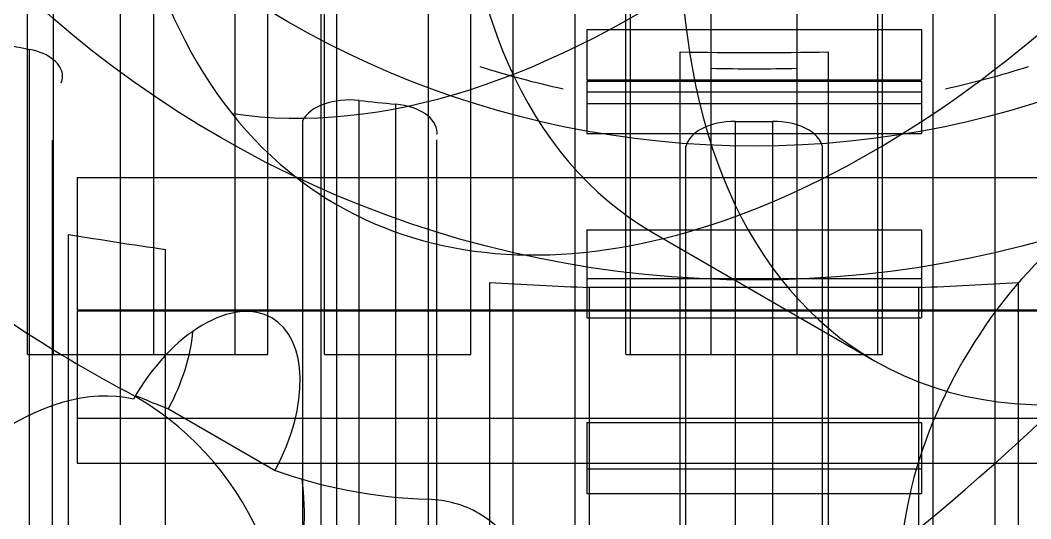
# Model space of a CAD drawing. Header units: millimetres. Extents: x 185.1 to 234.8, y 124.8 to 172.2.
# Drawn here: x 202.95 to 212.66, y 135.93 to 140.71 of the extents above; entities that cross this region are included whole.
import ezdxf

# ---------------------------------------------------------------- set-up
doc = ezdxf.new("R2010")
doc.units = ezdxf.units.MM
for name, color, linetype in [('V_06_Gears_Az_Pinion_0', 7, 'CONTINUOUS'), ('V_06_Gears_Az_Pinion_1', 7, 'CONTINUOUS'), ('V_06_Gears_Az_Pinion_2', 7, 'CONTINUOUS'), ('V_06_Gears_Az_Pinion_3', 7, 'CONTINUOUS'), ('V_06_Gears_El_Gear_0', 7, 'CONTINUOUS'), ('V_06_Gears_El_Gear_1', 7, 'CONTINUOUS'), ('V_06_Gears_El_Gear_2', 7, 'CONTINUOUS'), ('V_06_Gears_El_Gear_3', 7, 'CONTINUOUS'), ('V_06_Gears_El_Pinion_0', 7, 'CONTINUOUS'), ('V_06_Gears_El_Pinion_1', 7, 'CONTINUOUS'), ('V_06_Gears_El_Pinion_2', 7, 'CONTINUOUS'), ('V_06_Gears_El_Pinion_3', 7, 'CONTINUOUS'), ('V_06_Gears_Sensor_Gear_3', 7, 'CONTINUOUS'), ('V_06_Gears_Sensor_Idler_1', 7, 'CONTINUOUS'), ('V_06_Gears_Sensor_Idler_3', 7, 'CONTINUOUS')]:
    doc.layers.add(name, color=color, linetype=linetype)

msp = doc.modelspace()

# ---------------------------------------------------------------- linework, layer by layer
at = {"layer": 'V_06_Gears_Az_Pinion_0'}
for p, q in [((203.021, 137.5), (203.021, 149.5)), ((203.2708, 137.5), (203.2708, 149.5)), ((204.2338, 137.5), (204.2338, 149.5)), ((205.0173, 137.5), (205.0173, 149.5)), ((205.8744, 137.5), (205.8744, 149.5)), ((207.28, 137.5), (207.28, 149.5)), ((208.7661, 137.5), (208.7661, 149.5)), ((208.8114, 137.5), (208.8114, 149.5)), ((209.5881, 137.5), (209.5881, 149.5)), ((210.4119, 137.5), (210.4119, 149.5)), ((211.1886, 137.5), (211.1886, 149.5)), ((211.2339, 137.5), (211.2339, 149.5)), ((203.021, 137.5), (203.2708, 137.5)), ((208.7661, 137.5), (208.8114, 137.5)), ((211.1886, 137.5), (211.2339, 137.5))]:
    msp.add_line(p, q, dxfattribs=at)
for points, degree in [([(205.3286, 137.5), (205.3286, 149.5)], 1), ([(204.2338, 137.5), (204.6225, 137.5), (205.0173, 137.5)], 2), ([(205.0173, 137.5), (205.1949, 137.5), (205.3286, 137.5)], 2), ([(205.8744, 137.5), (206.5736, 137.5), (207.28, 137.5)], 2), ([(209.5881, 137.5), (210.4119, 137.5)], 1)]:
    msp.add_open_spline(points, degree=degree, dxfattribs=at)
for points, knots in [([(203.2708, 137.5), (203.2821, 137.5), (203.2933, 137.5), (203.3046, 137.5), (203.3186, 137.5), (203.3327, 137.5), (203.3467, 137.5), (203.3786, 137.5), (203.4143, 137.5), (203.4537, 137.5), (203.5151, 137.5), (203.5847, 137.5), (203.6604, 137.5), (203.8389, 137.5), (204.048, 137.5), (204.2338, 137.5)], [0, 0, 0, 0, 0.11066, 0.11066, 0.11066, 0.22132, 0.22132, 0.22132, 0.442639, 0.442639, 0.442639, 0.774619, 0.774619, 0.774619, 1.549237, 1.549237, 1.549237, 1.549237]), ([(208.8114, 137.5), (208.8142, 137.5), (208.817, 137.5), (208.8198, 137.5), (208.8256, 137.5), (208.8315, 137.5), (208.8373, 137.5), (208.8462, 137.5), (208.855, 137.5), (208.8639, 137.5), (208.8756, 137.5), (208.8873, 137.5), (208.8991, 137.5), (208.9135, 137.5), (208.928, 137.5), (208.9425, 137.5), (208.9752, 137.5), (209.0116, 137.5), (209.0517, 137.5), (209.1958, 137.5), (209.3915, 137.5), (209.5881, 137.5)], [0, 0, 0, 0, 0.11066, 0.11066, 0.11066, 0.22132, 0.22132, 0.22132, 0.331979, 0.331979, 0.331979, 0.442639, 0.442639, 0.442639, 0.553299, 0.553299, 0.553299, 0.774619, 0.774619, 0.774619, 1.549237, 1.549237, 1.549237, 1.549237]), ([(210.4119, 137.5), (210.6085, 137.5), (210.8042, 137.5), (210.9483, 137.5), (210.9884, 137.5), (211.0248, 137.5), (211.0575, 137.5), (211.072, 137.5), (211.0865, 137.5), (211.1009, 137.5), (211.1127, 137.5), (211.1244, 137.5), (211.1361, 137.5), (211.145, 137.5), (211.1538, 137.5), (211.1627, 137.5), (211.1685, 137.5), (211.1744, 137.5), (211.1802, 137.5), (211.183, 137.5), (211.1858, 137.5), (211.1886, 137.5)], [0, 0, 0, 0, 0.774619, 0.774619, 0.774619, 0.995938, 0.995938, 0.995938, 1.106598, 1.106598, 1.106598, 1.217258, 1.217258, 1.217258, 1.327918, 1.327918, 1.327918, 1.438578, 1.438578, 1.438578, 1.549237, 1.549237, 1.549237, 1.549237])]:
    msp.add_open_spline(points, degree=3, knots=knots, dxfattribs=at)
at = {"layer": 'V_06_Gears_Az_Pinion_1'}
msp.add_circle((210, 148.5), 9, dxfattribs=at)
at = {"layer": 'V_06_Gears_Az_Pinion_2'}
for p, q in [((203.021, 137.5), (203.021, 149.5)), ((203.2708, 137.5), (203.2708, 149.5)), ((204.2338, 137.5), (204.2338, 149.5)), ((205.0173, 137.5), (205.0173, 149.5)), ((205.8744, 137.5), (205.8744, 149.5)), ((207.28, 137.5), (207.28, 149.5)), ((208.7661, 137.5), (208.7661, 149.5)), ((208.8114, 137.5), (208.8114, 149.5)), ((209.5881, 137.5), (209.5881, 149.5)), ((210.4119, 137.5), (210.4119, 149.5)), ((211.1886, 137.5), (211.1886, 149.5)), ((211.2339, 137.5), (211.2339, 149.5)), ((203.021, 137.5), (203.2708, 137.5)), ((208.7661, 137.5), (208.8114, 137.5)), ((211.1886, 137.5), (211.2339, 137.5))]:
    msp.add_line(p, q, dxfattribs=at)
for points, degree in [([(205.3286, 137.5), (205.3286, 149.5)], 1), ([(204.2338, 137.5), (204.6225, 137.5), (205.0173, 137.5)], 2), ([(205.0173, 137.5), (205.1949, 137.5), (205.3286, 137.5)], 2), ([(205.8744, 137.5), (206.5736, 137.5), (207.28, 137.5)], 2), ([(209.5881, 137.5), (210.4119, 137.5)], 1)]:
    msp.add_open_spline(points, degree=degree, dxfattribs=at)
for points, knots in [([(203.2708, 137.5), (203.2821, 137.5), (203.2933, 137.5), (203.3046, 137.5), (203.3312, 137.5), (203.3619, 137.5), (203.3966, 137.5), (203.4334, 137.5), (203.4736, 137.5), (203.5172, 137.5), (203.5624, 137.5), (203.6102, 137.5), (203.6604, 137.5), (203.8389, 137.5), (204.048, 137.5), (204.2338, 137.5)], [0, 0, 0, 0, 0.11066, 0.11066, 0.11066, 0.331979, 0.331979, 0.331979, 0.553299, 0.553299, 0.553299, 0.774619, 0.774619, 0.774619, 1.549237, 1.549237, 1.549237, 1.549237]), ([(208.8114, 137.5), (208.8142, 137.5), (208.817, 137.5), (208.8198, 137.5), (208.8256, 137.5), (208.8315, 137.5), (208.8373, 137.5), (208.8462, 137.5), (208.855, 137.5), (208.8639, 137.5), (208.8756, 137.5), (208.8873, 137.5), (208.8991, 137.5), (208.9135, 137.5), (208.928, 137.5), (208.9425, 137.5), (208.9752, 137.5), (209.0116, 137.5), (209.0517, 137.5), (209.1958, 137.5), (209.3915, 137.5), (209.5881, 137.5)], [0, 0, 0, 0, 0.11066, 0.11066, 0.11066, 0.22132, 0.22132, 0.22132, 0.331979, 0.331979, 0.331979, 0.442639, 0.442639, 0.442639, 0.553299, 0.553299, 0.553299, 0.774619, 0.774619, 0.774619, 1.549237, 1.549237, 1.549237, 1.549237]), ([(210.4119, 137.5), (210.6085, 137.5), (210.8042, 137.5), (210.9483, 137.5), (210.9884, 137.5), (211.0248, 137.5), (211.0575, 137.5), (211.072, 137.5), (211.0865, 137.5), (211.1009, 137.5), (211.1127, 137.5), (211.1244, 137.5), (211.1361, 137.5), (211.145, 137.5), (211.1538, 137.5), (211.1627, 137.5), (211.1685, 137.5), (211.1744, 137.5), (211.1802, 137.5), (211.183, 137.5), (211.1858, 137.5), (211.1886, 137.5)], [0, 0, 0, 0, 0.774619, 0.774619, 0.774619, 0.995938, 0.995938, 0.995938, 1.106598, 1.106598, 1.106598, 1.217258, 1.217258, 1.217258, 1.327918, 1.327918, 1.327918, 1.438578, 1.438578, 1.438578, 1.549237, 1.549237, 1.549237, 1.549237])]:
    msp.add_open_spline(points, degree=3, knots=knots, dxfattribs=at)
at = {"layer": 'V_06_Gears_Az_Pinion_3'}
for p, q in [((206.8725, 133.361), (206.8725, 143.159)), ((207.6861, 133.2866), (207.6861, 143.0846)), ((212.3139, 133.2866), (212.3139, 143.0846)), ((205.9917, 133.0172), (205.9917, 142.8152)), ((205.8424, 132.6398), (205.8424, 142.4378)), ((203.9146, 131.0973), (203.9146, 140.8953)), ((209.2893, 130.6061), (209.2893, 140.404)), ((210.7124, 130.606), (210.7124, 140.404))]:
    msp.add_line(p, q, dxfattribs=at)
msp.add_ellipse((210.0019, 153.0395), major_axis=(21.897, 0), ratio=0.57735, start_param=4.679838, end_param=4.744843, dxfattribs=at)
for points in [[(208.2795, 132.4006), (208.2795, 142.1986)], [(211.7205, 132.4006), (211.7205, 142.1986)]]:
    msp.add_open_spline(points, degree=1, dxfattribs=at)
at = {"layer": 'V_06_Gears_El_Gear_0'}
for p, q in [((208.393, 140.6192), (211.607, 140.6192)), ((208.393, 140.1358), (211.607, 140.1358)), ((208.393, 140.0219), (211.607, 140.0219)), ((208.393, 139.9077), (211.607, 139.9077)), ((208.393, 139.6201), (211.607, 139.6201)), ((208.393, 138.6965), (211.607, 138.6965)), ((208.393, 138.2303), (211.607, 138.2303)), ((208.393, 138.1465), (211.607, 138.1465)), ((208.393, 137.8535), (211.607, 137.8535)), ((208.393, 136.8484), (211.607, 136.8484)), ((208.393, 136.403), (211.607, 136.403)), ((208.393, 136.1678), (211.607, 136.1678))]:
    msp.add_line(p, q, dxfattribs=at)
for points, degree in [([(208.393, 140.6192), (208.393, 140.1358)], 1), ([(211.607, 140.6192), (211.607, 140.1358)], 1), ([(208.393, 140.1225), (208.393, 140.0822), (208.393, 140.0219)], 2), ([(208.393, 140.1225), (211.607, 140.1225)], 1), ([(211.607, 140.1225), (211.607, 140.0822), (211.607, 140.0219)], 2), ([(208.393, 140.0219), (208.393, 139.9077)], 1), ([(211.607, 140.0219), (211.607, 139.9077)], 1), ([(208.393, 139.9077), (208.393, 139.8089), (208.393, 139.685), (208.393, 139.6201)], 3), ([(211.607, 139.9077), (211.607, 139.8089), (211.607, 139.685), (211.607, 139.6201)], 3), ([(208.393, 138.6965), (208.393, 138.2303)], 1), ([(211.607, 138.6965), (211.607, 138.2303)], 1), ([(208.393, 138.2303), (208.393, 138.1465)], 1), ([(211.607, 138.2303), (211.607, 138.1465)], 1), ([(208.393, 138.1465), (208.393, 138.0518), (208.393, 137.9255), (208.393, 137.8535)], 3), ([(211.607, 138.1465), (211.607, 138.0518), (211.607, 137.9255), (211.607, 137.8535)], 3), ([(208.393, 136.8484), (208.393, 136.403)], 1), ([(211.607, 136.8484), (211.607, 136.403)], 1), ([(208.393, 136.403), (208.393, 136.3223), (208.393, 136.2299), (208.393, 136.1678)], 3), ([(211.607, 136.403), (211.607, 136.3223), (211.607, 136.2299), (211.607, 136.1678)], 3)]:
    msp.add_open_spline(points, degree=degree, dxfattribs=at)
at = {"layer": 'V_06_Gears_El_Gear_1'}
for p, q in [((208.393, 140.6192), (211.607, 140.6192)), ((208.393, 140.1358), (211.607, 140.1358)), ((208.393, 140.0219), (211.607, 140.0219)), ((208.393, 139.9077), (211.607, 139.9077)), ((208.393, 139.6201), (211.607, 139.6201)), ((208.393, 138.6965), (211.607, 138.6965)), ((208.393, 138.2303), (211.607, 138.2303)), ((208.393, 138.1465), (211.607, 138.1465)), ((208.393, 137.8535), (211.607, 137.8535)), ((208.393, 136.8484), (211.607, 136.8484)), ((208.393, 136.403), (211.607, 136.403)), ((208.393, 136.1678), (211.607, 136.1678))]:
    msp.add_line(p, q, dxfattribs=at)
for points, degree in [([(208.393, 140.6192), (208.393, 140.1358)], 1), ([(211.607, 140.6192), (211.607, 140.1358)], 1), ([(208.393, 140.1225), (208.393, 140.0822), (208.393, 140.0219)], 2), ([(208.393, 140.1225), (211.607, 140.1225)], 1), ([(211.607, 140.1225), (211.607, 140.0822), (211.607, 140.0219)], 2), ([(208.393, 140.0219), (208.393, 139.9077)], 1), ([(211.607, 140.0219), (211.607, 139.9077)], 1), ([(208.393, 139.9077), (208.393, 139.8089), (208.393, 139.685), (208.393, 139.6201)], 3), ([(211.607, 139.9077), (211.607, 139.8089), (211.607, 139.685), (211.607, 139.6201)], 3), ([(208.393, 138.6965), (208.393, 138.2303)], 1), ([(211.607, 138.6965), (211.607, 138.2303)], 1), ([(208.393, 138.2303), (208.393, 138.1465)], 1), ([(211.607, 138.2303), (211.607, 138.1465)], 1), ([(208.393, 138.1465), (208.393, 138.0518), (208.393, 137.9255), (208.393, 137.8535)], 3), ([(211.607, 138.1465), (211.607, 138.0518), (211.607, 137.9255), (211.607, 137.8535)], 3), ([(208.393, 136.8484), (208.393, 136.403)], 1), ([(211.607, 136.8484), (211.607, 136.403)], 1), ([(208.393, 136.403), (208.393, 136.3223), (208.393, 136.2299), (208.393, 136.1678)], 3), ([(211.607, 136.403), (211.607, 136.3223), (211.607, 136.2299), (211.607, 136.1678)], 3)]:
    msp.add_open_spline(points, degree=degree, dxfattribs=at)
at = {"layer": 'V_06_Gears_El_Gear_2'}
msp.add_circle((210, 148.5), 10.2846, dxfattribs=at)
for centre, radius, start, end in [((210, 148.5), 12.8557, -129.12461, -118), ((202.6066, 134.5951), 2.8925, -90, 62)]:
    msp.add_arc(centre, radius, start, end, dxfattribs=at)
at = {"layer": 'V_06_Gears_El_Gear_3'}
msp.add_line((204.3752, 136.9809), (205.4002, 136.3892), dxfattribs=at)
for centre, major_axis, start_param, end_param in [((208.8637, 149.156), (-5.1423, -8.9067), 0.22281, 2.918783), ((211.1363, 147.844), (-5.1423, -8.9067), 0, 3.141593), ((211.1363, 147.844), (-5.1423, -8.9067), 3.926991, 0), ((208.8637, 149.156), (-9.3204, -16.1434), 0.994838, 1.343904), ((213.4515, 136.6032), (-1.4463, -2.505), 4.13643, 0), ((204.7084, 136.7106), (0.6589, 1.1412), 0, -4.696603), ((204.7084, 136.7106), (0.6589, 1.1412), -1.519524, 0), ((203.6835, 137.3023), (0.6589, 1.1412), -1.519524, -0.891186), ((202.8608, 134.4622), (-1.4463, -2.505), 3.312989, 6.230825), ((210.1114, 148.4357), (-6.4279, -11.1334), 0.056996, 0.102545), ((211.1363, 147.844), (-6.4279, -11.1334), 0.102545, 0.296706), ((203.6358, 134.7844), (-1.4463, -2.505), 0.785398, 2.506021), ((205.9084, 133.4723), (-1.4463, -2.505), 3.141593, 3.438299), ((205.9084, 133.4723), (-1.4463, -2.505), 0.785398, 3.141593)]:
    msp.add_ellipse(centre, major_axis=major_axis, ratio=0.57735, start_param=start_param, end_param=end_param, dxfattribs=at)
at = {"layer": 'V_06_Gears_El_Pinion_0'}
for p, q in [((203.5, 139.1975), (213.5, 139.1975)), ((203.5, 137.9295), (213.5, 137.9295)), ((203.5, 136.8889), (203.5, 136.459)), ((203.5, 136.8889), (213.5, 136.8889)), ((203.5, 136.459), (213.5, 136.459))]:
    msp.add_line(p, q, dxfattribs=at)
for points, degree in [([(203.5, 139.1975), (203.5, 138.553), (203.5, 137.9295)], 2), ([(203.5, 137.921), (213.5, 137.921)], 1)]:
    msp.add_open_spline(points, degree=degree, dxfattribs=at)
msp.add_open_spline([(203.5, 137.921), (203.5, 137.7638), (203.5, 137.5657), (203.5, 137.3757), (203.5, 137.1858), (203.5, 137.009), (203.5, 136.8889)], degree=3, knots=[0.037422, 0.037422, 0.037422, 0.037422, 0.79333, 0.79333, 0.79333, 1.549237, 1.549237, 1.549237, 1.549237], dxfattribs=at)
at = {"layer": 'V_06_Gears_El_Pinion_1'}
for p, q in [((203.5, 139.1975), (213.5, 139.1975)), ((203.5, 137.9295), (213.5, 137.9295)), ((203.5, 136.8889), (203.5, 136.459)), ((203.5, 136.8889), (213.5, 136.8889)), ((203.5, 136.459), (213.5, 136.459))]:
    msp.add_line(p, q, dxfattribs=at)
for points, degree in [([(203.5, 139.1975), (203.5, 138.553), (203.5, 137.9295)], 2), ([(203.5, 137.921), (213.5, 137.921)], 1)]:
    msp.add_open_spline(points, degree=degree, dxfattribs=at)
msp.add_open_spline([(203.5, 137.921), (203.5, 137.7638), (203.5, 137.5657), (203.5, 137.3757), (203.5, 137.1858), (203.5, 137.009), (203.5, 136.8889)], degree=3, knots=[0.037422, 0.037422, 0.037422, 0.037422, 0.79333, 0.79333, 0.79333, 1.549237, 1.549237, 1.549237, 1.549237], dxfattribs=at)
at = {"layer": 'V_06_Gears_El_Pinion_2'}
msp.add_circle((210, 148.5), 9, dxfattribs=at)
at = {"layer": 'V_06_Gears_El_Pinion_3'}
msp.add_line((209.0355, 138.6645), (211.1569, 137.4398), dxfattribs=at)
for centre, start_param, end_param in [((213.5355, 146.4588), 3.141593, 0), ((215.6569, 145.234), 3.141593, 0), ((215.6569, 145.234), 0, 0.942478)]:
    msp.add_ellipse(centre, major_axis=(-4.5, -7.7942), ratio=0.57735, start_param=start_param, end_param=end_param, dxfattribs=at)
at = {"layer": 'V_06_Gears_Sensor_Gear_3'}
for p, q in [((203.0422, 133.8958), (203.0422, 140.4278)), ((206.2064, 133.4063), (206.2064, 139.9383)), ((206.5581, 133.3705), (206.5581, 139.9025)), ((205.6644, 133.2152), (205.6644, 139.7471)), ((209.8214, 133.2057), (209.8214, 139.7376)), ((210.1786, 133.2057), (210.1786, 139.7376)), ((209.3451, 132.9631), (209.3451, 139.4951)), ((210.6549, 132.9631), (210.6549, 139.4951)), ((203.4168, 132.1212), (203.4168, 138.6532)), ((204.3456, 131.9775), (204.3456, 138.5095)), ((207.4607, 131.6604), (207.4607, 138.1924)), ((208.4186, 131.612), (208.4186, 138.144)), ((211.5818, 131.612), (211.5818, 138.144)), ((212.5397, 131.6604), (212.5397, 138.1924))]:
    msp.add_line(p, q, dxfattribs=at)
for centre, major_axis, start_param, end_param in [((210, 151.766), (20.8345, 0), 4.354753, 4.371893), ((202.884, 140.1692), (-0.475, 0), -3.141593, -1.910411), ((202.884, 140.1692), (-0.475, 0), -3.374991, -3.141593), ((206.1195, 139.6687), (-0.475, 0), -1.754782, -0.290165), ((210, 151.766), (20.8345, 0), 4.529286, 4.546426), ((206.48, 139.632), (-0.475, 0), -3.141593, -1.735878), ((209.817, 139.4634), (-0.475, 0), -1.580249, -0.115632), ((210, 151.766), (20.8345, 0), 4.703819, 4.720959), ((210.183, 139.4634), (-0.475, 0), -3.025925, -1.561345), ((206.48, 139.632), (-0.475, 0), -3.200458, -3.141593), ((210.0014, 151.7658), (23.647, 0), 4.430204, 4.470874), ((210.0014, 151.7659), (23.647, 0), 4.604737, 4.645406), ((210.0014, 151.7661), (23.647, 0), 4.77927, 4.819939)]:
    msp.add_ellipse(centre, major_axis=major_axis, ratio=0.57735, start_param=start_param, end_param=end_param, dxfattribs=at)
for points in [[(203.2624, 133.0236), (203.2624, 139.5556)], [(206.9527, 133.0298), (206.9527, 139.5618)]]:
    msp.add_open_spline(points, degree=1, dxfattribs=at)
at = {"layer": 'V_06_Gears_Sensor_Idler_1'}
for centre, start, end in [((210.001, 148.4998), -107.74203, -102.2612), ((210.001, 148.5003), -77.74203, -72.2612)]:
    msp.add_arc(centre, 8.647, start, end, dxfattribs=at)
at = {"layer": 'V_06_Gears_Sensor_Idler_3'}
for p, q in [((209.5873, 140.2474), (209.5873, 146.7794)), ((210.4142, 140.2474), (210.4142, 146.7794))]:
    msp.add_line(p, q, dxfattribs=at)
msp.add_ellipse((210.001, 145.234), major_axis=(8.647, 0), ratio=0.57735, start_param=4.664532, end_param=4.76019, dxfattribs=at)

doc.saveas('drawing.dxf')
